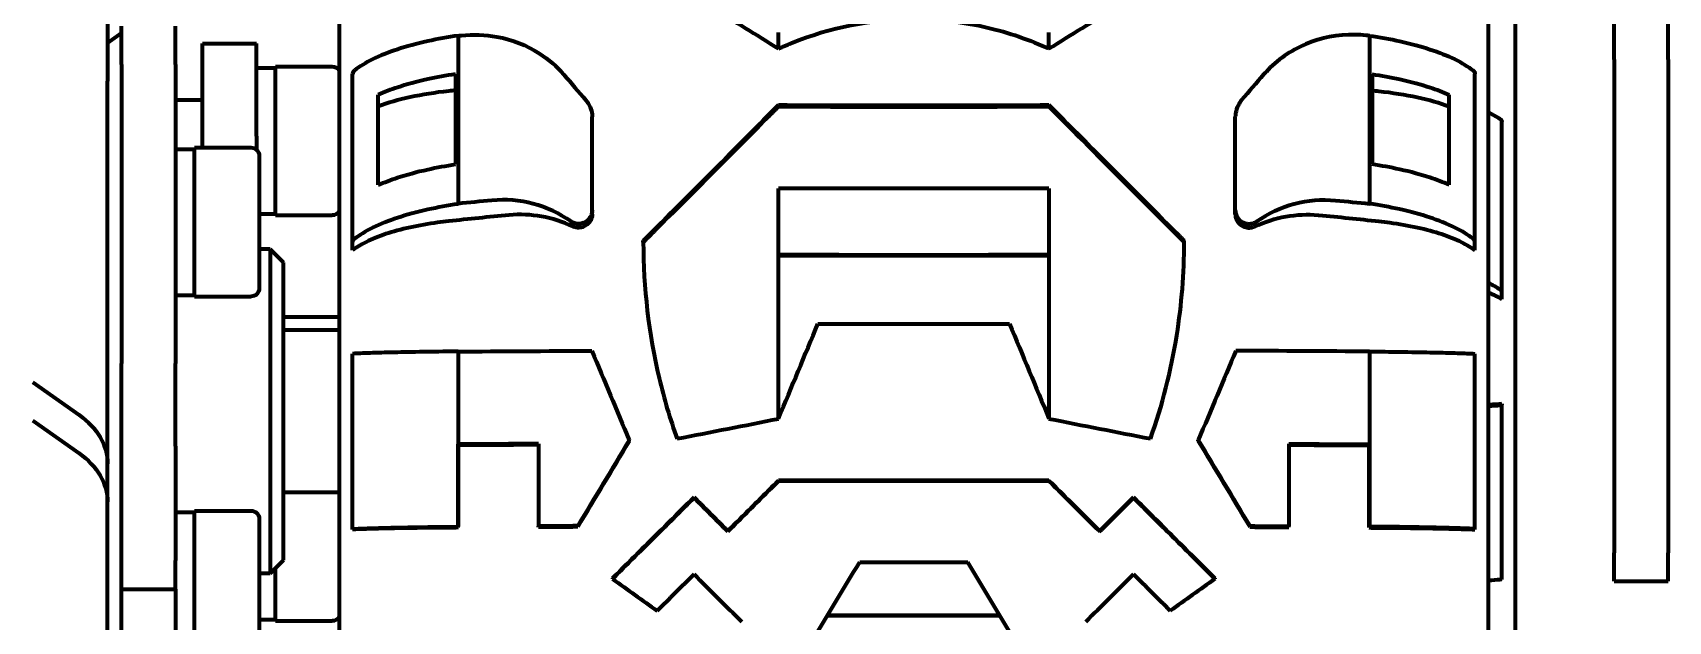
# Model space of a CAD drawing. Header units: millimetres. Extents: x 0 to 1189, y 0 to 841.
# Drawn here: x 352.1 to 412.6, y 300.1 to 321.9 of the extents above; entities that cross this region are included whole.
import ezdxf

# ---------------------------------------------------------------- set-up
doc = ezdxf.new("R2010")
doc.units = ezdxf.units.MM
doc.header["$LTSCALE"] = 0.75
doc.layers.add('Visible', color=7, linetype='Continuous', lineweight=70)

msp = doc.modelspace()

# ---------------------------------------------------------------- linework, layer by layer
at = {"layer": 'Visible', "extrusion": (0, 1, 0)}
for p, q in [((363.471, 338.531), (363.471, 277.223)), ((405.971, 277.223), (405.971, 338.531)), ((406.971, 277.223), (406.971, 338.531)), ((410.621, 320.885), (410.621, 323.43)), ((412.621, 320.885), (412.621, 323.43)), ((354.911, 322.922), (354.911, 320.08)), ((354.911, 321.508), (355.421, 321.869)), ((355.421, 320.706), (355.421, 322.12)), ((357.421, 320.706), (357.421, 322.12)), ((367.869, 321.766), (367.869, 315.553)), ((379.721, 321.288), (379.721, 321.886)), ((389.721, 321.288), (389.721, 321.886)), ((401.572, 321.766), (401.572, 315.553)), ((358.421, 318.05), (358.421, 321.477)), ((358.421, 321.477), (360.421, 321.477)), ((360.421, 318.05), (360.421, 321.477)), ((355.421, 320.706), (355.421, 309.647)), ((357.421, 320.706), (357.421, 309.647)), ((360.421, 320.577), (361.121, 320.577)), ((361.121, 315.127), (361.121, 320.627)), ((361.121, 320.627), (363.221, 320.627)), ((410.621, 320.885), (410.621, 302.647)), ((412.621, 320.885), (412.621, 302.647)), ((354.911, 305.942), (354.911, 320.08)), ((363.971, 314.135), (363.971, 320.361)), ((367.774, 320.344), (367.774, 317.011)), ((401.667, 320.344), (401.667, 317.011)), ((405.471, 314.135), (405.471, 320.361)), ((358.421, 319.377), (357.421, 319.377)), ((364.921, 316.248), (364.921, 319.583)), ((404.521, 316.248), (404.521, 319.583)), ((372.83, 315.317), (372.83, 318.761)), ((379.721, 319.206), (379.721, 319.147)), ((389.721, 319.206), (389.721, 319.147)), ((396.611, 315.317), (396.611, 318.761)), ((406.471, 312.274), (406.471, 318.59)), ((357.421, 317.577), (358.121, 317.577)), ((358.121, 312.127), (358.121, 317.627)), ((358.121, 317.627), (360.221, 317.627)), ((358.421, 317.627), (358.421, 318.05)), ((360.421, 318.05), (360.421, 317.55)), ((360.521, 317.327), (360.521, 312.427)), ((379.721, 307.591), (379.721, 316.122)), ((389.721, 316.122), (389.721, 307.591)), ((360.521, 315.177), (361.121, 315.177)), ((361.121, 315.127), (363.221, 315.127)), ((372.83, 315.17), (372.83, 315.317)), ((396.611, 315.17), (396.611, 315.317)), ((363.971, 313.837), (363.971, 314.135)), ((374.721, 314.131), (374.721, 314.188)), ((394.721, 314.131), (394.721, 314.188)), ((405.471, 313.837), (405.471, 314.135)), ((360.921, 313.877), (360.521, 313.877)), ((360.921, 313.877), (360.921, 301.877)), ((361.421, 313.377), (360.921, 313.877)), ((361.421, 302.377), (361.421, 313.377)), ((357.421, 312.177), (358.121, 312.177)), ((358.121, 312.127), (360.221, 312.127)), ((406.471, 312.025), (406.471, 312.274)), ((361.421, 311.377), (363.471, 311.377)), ((363.471, 310.877), (361.421, 310.877)), ((355.421, 306.592), (355.421, 309.647)), ((357.421, 306.592), (357.421, 309.647)), ((363.971, 303.525), (363.971, 310.002)), ((367.869, 310.09), (367.869, 303.614)), ((401.572, 310.09), (401.572, 303.614)), ((405.471, 303.525), (405.471, 310.002)), ((352.143, 308.953), (353.856, 307.742)), ((406.471, 308.15), (406.471, 308.119)), ((406.471, 301.664), (406.471, 308.119)), ((352.143, 307.539), (353.856, 306.328)), ((367.88, 303.614), (367.88, 306.658)), ((370.851, 306.676), (370.851, 303.631)), ((374.198, 306.773), (374.198, 306.81)), ((395.243, 306.773), (395.243, 306.81)), ((398.59, 306.676), (398.59, 303.631)), ((401.561, 303.614), (401.561, 306.658)), ((355.421, 302.362), (355.421, 306.592)), ((357.421, 306.592), (357.421, 302.362)), ((354.911, 304.528), (354.911, 305.942)), ((363.471, 304.877), (361.421, 304.877)), ((379.721, 305.324), (379.721, 305.299)), ((389.721, 305.324), (389.721, 305.299)), ((354.911, 293.066), (354.911, 304.528)), ((358.121, 298.703), (358.121, 304.203)), ((358.121, 304.203), (360.221, 304.203)), ((376.596, 304.705), (376.596, 304.68)), ((392.846, 304.705), (392.846, 304.68)), ((357.421, 304.153), (358.121, 304.153)), ((360.521, 303.903), (360.521, 299.003)), ((367.88, 303.614), (367.869, 303.614)), ((367.88, 303.576), (367.88, 303.614)), ((370.851, 303.594), (370.851, 303.631)), ((372.295, 303.601), (372.295, 303.639)), ((397.146, 303.601), (397.146, 303.639)), ((398.59, 303.594), (398.59, 303.631)), ((401.561, 303.576), (401.561, 303.614)), ((401.561, 303.614), (401.572, 303.614)), ((363.971, 303.506), (363.971, 303.525)), ((377.846, 303.454), (377.846, 303.429)), ((391.596, 303.454), (391.596, 303.429)), ((405.471, 303.506), (405.471, 303.525)), ((410.621, 301.592), (410.621, 302.647)), ((412.621, 301.592), (412.621, 302.647)), ((355.421, 301.308), (355.421, 302.362)), ((357.421, 301.308), (357.421, 302.362)), ((360.921, 301.877), (360.521, 301.877)), ((361.421, 302.377), (360.921, 301.877)), ((361.121, 300.127), (361.121, 302.077)), ((355.421, 300.253), (355.421, 301.308)), ((355.421, 301.308), (357.421, 301.308)), ((357.421, 301.308), (357.421, 300.253)), ((373.582, 301.705), (373.582, 301.679)), ((395.859, 301.705), (395.859, 301.679)), ((410.621, 301.592), (412.621, 301.592)), ((355.421, 292.916), (355.421, 300.253)), ((357.421, 300.253), (357.421, 292.916)), ((360.521, 300.177), (361.121, 300.177)), ((361.121, 300.127), (363.221, 300.127))]:
    msp.add_line(p, q, dxfattribs=at)
at = {"layer": 'Visible', "extrusion": (2e-16, 0, -1)}
for centre, start, end in [((-363.221, 320.327), 90, 146.44269), ((-360.221, 317.327), 90, 180), ((-363.221, 315.427), 213.55731, 270), ((-360.221, 312.427), 180, 270), ((-360.221, 303.903), 90, 180), ((-363.221, 300.427), 213.55731, 270)]:
    msp.add_arc(centre, 0.3, start, end, dxfattribs=at)
for centre, major_axis, ratio, start_param, end_param in [((376.327, 312.848), (39.321, 2.024), 0.242261, 4.508072, 4.511283), ((381.216, 305.525), (-29.044, 34.994), 0.052235, 1.17785, 1.207315), ((404.469, 320.361), (1.002, 0), 0.328594, -0.398314, 0.000055), ((393.256, 311.114), (-38.058, 2.054), 0.24335, 1.780492, 1.787194), ((400.08, 317.879), (5.891, 0), 0.328579, -1.253794, -0.716888), ((405.469, 318.59), (1.002, 0), 0.275661, -0.398322, 0.000047), ((384.732, 297.861), (54.642, 0.001), 0.328623, -1.293451, -1.250884), ((384.73, 297.857), (56.426, 0), 0.328584, -1.290878, -1.267701), ((374.657, 304.854), (-16, 38.381), 0.007926, 1.436551, 1.523117), ((404.469, 310.002), (1.002, 0), 0.020654, -0.398355, 0.000014), ((351.311, 305.942), (3.6, 0), 0.707107, -0.785398, 0), ((384.193, 310.256), (54.945, 10.994), 0.031093, 1.658508, 1.72723), ((385.248, 310.256), (-54.945, 10.994), 0.031093, 4.555955, 4.624678), ((384.722, 305.537), (56.838, 0), 0.02066, -1.324304, -1.270013), ((384.722, 305.538), (-55.083, 0), 0.020629, 1.825309, 1.881475), ((351.311, 304.528), (3.6, 0), 0.707107, -0.785398, 0), ((382.968, 309.218), (33.503, 33.507), 0.010072, 1.677951, 1.734363), ((384.721, 306.107), (-55.091, 0), 0.014275, 4.621505, 4.803273), ((384.721, 306.107), (-56.845, 0), 0.014275, 4.624317, 4.800461), ((378.416, 303.528), (-31.941, 31.944), 0.010087, -1.563022, -1.523859), ((378.451, 303.496), (-33.226, 33.229), 0.010109, -1.562695, -1.525047), ((391.025, 303.528), (31.941, 31.944), 0.010087, 1.523859, 1.563022), ((384.725, 302.502), (56.445, 0), 0.020644, -1.348927, -1.322619), ((384.727, 302.503), (-54.664, 0), 0.020629, 1.800003, 1.827219), ((384.735, 302.504), (54.634, 0), 0.020629, -1.257725, -1.250889), ((386.309, 309.052), (-33.355, 33.359), 0.010087, 4.463302, 4.505057), ((392.622, 300.079), (40.018, 28.44), 0.01166, 1.498107, 1.539502), ((384.721, 301.105), (-55.296, 0), 0.014275, 4.654605, 4.770173)]:
    msp.add_ellipse(centre, major_axis=major_axis, ratio=ratio, start_param=start_param, end_param=end_param, dxfattribs=at)
at = {"layer": 'Visible'}
for centre, major_axis, ratio, start_param, end_param in [((393.114, 312.849), (-39.32, 2.024), 0.242256, 4.508077, 4.511289), ((364.972, 320.361), (-1.002, 0), 0.328594, -0.398314, 0.000055), ((388.225, 305.525), (29.044, 34.994), 0.052235, 1.17785, 1.207315), ((369.361, 317.879), (-5.891, 0), 0.328579, -1.253794, -0.716888), ((376.185, 311.114), (38.057, 2.054), 0.243349, 1.780491, 1.787193), ((384.709, 297.861), (-54.642, 0.001), 0.328623, -1.293451, -1.250884), ((384.711, 297.857), (-56.426, 0), 0.328584, -1.290878, -1.267701), ((379.901, 309.36), (15.973, 38.354), 0.012153, 4.671921, 4.763268), ((389.54, 309.36), (-15.973, 38.354), 0.012153, 1.519917, 1.611264), ((364.972, 310.002), (-1.002, 0), 0.020654, -0.398355, 0.000014), ((394.784, 304.854), (16, 38.381), 0.007926, 1.436551, 1.523117), ((405.469, 308.119), (1.002, 0), 0.034875, -0.398361, 0.000008), ((384.719, 305.537), (-56.838, 0), 0.02066, -1.324304, -1.270013), ((384.719, 305.538), (-55.083, 0), 0.020629, -1.316284, -1.260118), ((386.473, 309.218), (-33.503, 33.507), 0.010072, 1.677951, 1.734363), ((390.99, 303.496), (33.226, 33.229), 0.010109, -1.562695, -1.525047), ((384.716, 302.502), (-56.445, 0), 0.020644, -1.348927, -1.322619), ((384.715, 302.503), (-54.664, 0), 0.020629, -1.34159, -1.314373), ((384.706, 302.504), (-54.634, 0), 0.020629, -1.257725, -1.250889), ((383.132, 309.052), (33.355, 33.359), 0.010087, 4.463302, 4.505057), ((384.721, 303.106), (56.484, 0), 0.014275, 4.676973, 4.747805), ((376.819, 300.079), (-40.018, 28.44), 0.01166, 1.498107, 1.539502)]:
    msp.add_ellipse(centre, major_axis=major_axis, ratio=ratio, start_param=start_param, end_param=end_param, dxfattribs=at)
for points in [[(377.303, 322.771), (378.086, 322.307), (378.897, 321.81), (379.721, 321.288)], [(389.721, 321.288), (390.544, 321.81), (391.355, 322.307), (392.138, 322.771)], [(405.97, 318.931), (406.133, 318.853), (406.275, 318.774), (406.392, 318.697)], [(406.392, 312.383), (406.275, 312.46), (406.133, 312.54), (405.97, 312.618)], [(367.869, 310.09), (369.453, 310.1), (371.118, 310.109), (372.817, 310.117)], [(401.572, 310.09), (399.988, 310.1), (398.324, 310.109), (396.624, 310.117)], [(405.97, 308.076), (406.133, 308.086), (406.275, 308.096), (406.392, 308.106)], [(374.198, 306.81), (373.573, 305.769), (372.934, 304.705), (372.295, 303.639)], [(374.198, 306.773), (373.573, 305.732), (372.934, 304.667), (372.295, 303.601)], [(395.243, 306.81), (395.868, 305.769), (396.507, 304.705), (397.146, 303.639)], [(395.243, 306.773), (395.869, 305.732), (396.507, 304.667), (397.146, 303.601)], [(376.596, 301.856), (377.183, 301.269), (377.773, 300.679), (378.363, 300.089)], [(392.846, 301.856), (392.258, 301.269), (391.668, 300.679), (391.078, 300.089)], [(406.392, 301.65), (406.275, 301.641), (406.133, 301.631), (405.97, 301.621)]]:
    msp.add_open_spline(points, degree=3, dxfattribs=at)
for points, knots in [([(379.721, 321.288), (379.876, 321.359), (380.032, 321.427), (381.63, 322.08), (383.165, 322.385), (384.721, 322.385), (385.528, 322.385), (386.332, 322.303), (387.931, 321.974), (388.719, 321.724), (389.558, 321.361), (389.64, 321.325), (389.721, 321.288)], [-0.518152, -0.518152, -0.518152, -0.518152, -0.466771, -0.466771, 0, 0, 0, 0.242094, 0.242094, 0.49014, 0.49014, 0.516964, 0.516964, 0.516964, 0.516964]), ([(367.869, 321.766), (367.496, 321.711), (367.111, 321.643), (366.337, 321.473), (365.953, 321.368), (365.31, 321.156), (364.99, 321.03), (364.447, 320.763), (364.221, 320.623), (364.049, 320.488)], [0.2897036, 0.2897036, 0.2897036, 0.2897036, 0.409542, 0.409542, 0.5460875, 0.5460875, 0.6827036, 0.6827036, 0.8150178, 0.8150178, 0.8150178, 0.8150178]), ([(367.992, 321.778), (368.436, 321.823), (368.879, 321.806), (369.874, 321.623), (370.407, 321.414), (371.218, 320.891), (371.521, 320.628), (371.783, 320.326)], [-0.8006859, -0.8006859, -0.8006859, -0.8006859, -0.6609792, -0.6609792, -0.4774176, -0.4774176, -0.3470042, -0.3470042, -0.3470042, -0.3470042]), ([(401.449, 321.778), (401.309, 321.792), (401.17, 321.8), (400.398, 321.811), (399.78, 321.693), (398.655, 321.218), (398.156, 320.868), (397.716, 320.392), (397.687, 320.359), (397.658, 320.326)], [2.3628766, 2.3628766, 2.3628766, 2.3628766, 2.4067943, 2.4067943, 2.6057136, 2.6057136, 2.8021395, 2.8021395, 2.8164491, 2.8164491, 2.8164491, 2.8164491]), ([(401.572, 321.766), (401.945, 321.711), (402.33, 321.643), (403.105, 321.473), (403.488, 321.368), (404.131, 321.156), (404.451, 321.03), (404.994, 320.763), (405.22, 320.623), (405.392, 320.488)], [-4.0816675, -4.0816675, -4.0816675, -4.0816675, -3.9618291, -3.9618291, -3.8252836, -3.8252836, -3.6886674, -3.6886674, -3.5563533, -3.5563533, -3.5563533, -3.5563533]), ([(367.774, 320.344), (367.431, 320.292), (367.08, 320.228), (366.336, 320.065), (365.953, 319.96), (365.387, 319.774), (365.144, 319.682), (364.921, 319.583)], [0.2998689, 0.2998689, 0.2998689, 0.2998689, 0.4095958, 0.4095958, 0.5461278, 0.5461278, 0.649624, 0.649624, 0.649624, 0.649624]), ([(401.667, 320.344), (402.011, 320.292), (402.361, 320.228), (403.105, 320.065), (403.489, 319.96), (404.054, 319.774), (404.297, 319.682), (404.521, 319.583)], [-4.069161, -4.069161, -4.069161, -4.069161, -3.9594341, -3.9594341, -3.8229021, -3.8229021, -3.7194059, -3.7194059, -3.7194059, -3.7194059]), ([(372.598, 319.384), (372.612, 319.368), (372.625, 319.352), (372.703, 319.248), (372.753, 319.151), (372.811, 318.969), (372.825, 318.888), (372.829, 318.804), (372.83, 318.79), (372.83, 318.776), (372.83, 318.761)], [-0.06746772, -0.06746772, -0.06746772, -0.06746772, -0.06067751, -0.06067751, -0.02604643, -0.02604643, 0, 0, 0, 0.00449234, 0.00449234, 0.00449234, 0.00449234]), ([(396.843, 319.384), (396.808, 319.343), (396.776, 319.299), (396.697, 319.169), (396.659, 319.077), (396.623, 318.922), (396.615, 318.864), (396.612, 318.804), (396.612, 318.79), (396.611, 318.776), (396.611, 318.761)], [0.57737748, 0.57737748, 0.57737748, 0.57737748, 0.59475125, 0.59475125, 0.62625191, 0.62625191, 0.6448508, 0.6448508, 0.6448508, 0.64934478, 0.64934478, 0.64934478, 0.64934478]), ([(374.721, 314.188), (374.781, 314.248), (374.841, 314.308), (376.225, 315.693), (377.548, 317.02), (379.132, 318.614), (379.428, 318.911), (379.721, 319.206)], [17.4746476, 17.4746476, 17.4746476, 17.4746476, 17.4981244, 17.4981244, 18.0162376, 18.0162376, 18.1360299, 18.1360299, 18.1360299, 18.1360299]), ([(374.721, 314.131), (374.898, 314.308), (375.074, 314.485), (376.635, 316.046), (378.017, 317.432), (379.48, 318.905), (379.6, 319.026), (379.721, 319.147)], [-6.0159843, -6.0159843, -6.0159843, -6.0159843, -5.9467443, -5.9467443, -5.4053806, -5.4053806, -5.3566078, -5.3566078, -5.3566078, -5.3566078]), ([(379.721, 319.206), (381.438, 319.201), (383.131, 319.198), (386.311, 319.198), (388.003, 319.201), (389.721, 319.206)], [18.0059202, 18.0059202, 18.0059202, 18.0059202, 18.4829061, 18.4829061, 18.9598921, 18.9598921, 18.9598921, 18.9598921]), ([(379.721, 319.147), (381.438, 319.142), (383.128, 319.14), (386.313, 319.14), (388.003, 319.142), (389.721, 319.147)], [-6.920639, -6.920639, -6.920639, -6.920639, -6.4429476, -6.4429476, -5.9652563, -5.9652563, -5.9652563, -5.9652563]), ([(389.721, 319.206), (390.014, 318.911), (390.309, 318.614), (391.893, 317.02), (393.216, 315.693), (394.601, 314.308), (394.661, 314.248), (394.721, 314.188)], [16.6833676, 16.6833676, 16.6833676, 16.6833676, 16.8031599, 16.8031599, 17.3212731, 17.3212731, 17.3447499, 17.3447499, 17.3447499, 17.3447499]), ([(389.721, 319.147), (389.841, 319.026), (389.961, 318.905), (391.425, 317.432), (392.806, 316.046), (394.367, 314.485), (394.544, 314.308), (394.721, 314.131)], [-6.7908419, -6.7908419, -6.7908419, -6.7908419, -6.742069, -6.742069, -6.2007054, -6.2007054, -6.1314654, -6.1314654, -6.1314654, -6.1314654]), ([(364.921, 316.248), (365.146, 316.347), (365.39, 316.44), (365.958, 316.627), (366.341, 316.732), (367.083, 316.896), (367.432, 316.959), (367.774, 317.011)], [3.7333138, 3.7333138, 3.7333138, 3.7333138, 3.8377916, 3.8377916, 3.9744072, 3.9744072, 4.0837029, 4.0837029, 4.0837029, 4.0837029]), ([(404.521, 316.248), (404.296, 316.347), (404.051, 316.44), (403.484, 316.627), (403.101, 316.732), (402.358, 316.896), (402.009, 316.959), (401.667, 317.011)], [-0.6503544, -0.6503544, -0.6503544, -0.6503544, -0.5458766, -0.5458766, -0.409261, -0.409261, -0.2999653, -0.2999653, -0.2999653, -0.2999653]), ([(372.036, 314.903), (371.614, 315.198), (371.146, 315.417), (370.154, 315.682), (369.637, 315.725), (369.122, 315.676)], [0.0000001, 0.0000001, 0.0000001, 0.0000001, 0.1610957, 0.1610957, 0.3221415, 0.3221415, 0.3221415, 0.3221415]), ([(389.721, 316.122), (388.004, 316.117), (386.316, 316.115), (383.125, 316.115), (381.437, 316.117), (379.721, 316.122)], [-20.2998931, -20.2998931, -20.2998931, -20.2998931, -19.8212787, -19.8212787, -19.3426644, -19.3426644, -19.3426644, -19.3426644]), ([(397.405, 314.903), (397.827, 315.198), (398.295, 315.417), (399.288, 315.682), (399.804, 315.725), (400.32, 315.676)], [-0.3219243, -0.3219243, -0.3219243, -0.3219243, -0.1609373, -0.1609373, 0, 0, 0, 0]), ([(364.049, 314.264), (364.222, 314.4), (364.45, 314.543), (364.997, 314.814), (365.318, 314.941), (365.963, 315.154), (366.346, 315.26), (367.117, 315.43), (367.499, 315.498), (367.869, 315.553)], [3.5813627, 3.5813627, 3.5813627, 3.5813627, 3.7158313, 3.7158313, 3.8534291, 3.8534291, 3.9901307, 3.9901307, 4.1091636, 4.1091636, 4.1091636, 4.1091636]), ([(372.109, 314.713), (371.742, 314.885), (371.357, 315.009), (370.564, 315.151), (370.162, 315.17), (369.757, 315.133), (369.752, 315.133), (369.748, 315.132)], [0, 0, 0, 0, 0.1266197, 0.1266197, 0.2518345, 0.2518345, 0.2532366, 0.2532366, 0.2532366, 0.2532366]), ([(372.83, 315.317), (372.83, 315.298), (372.829, 315.28), (372.822, 315.219), (372.812, 315.178), (372.776, 315.086), (372.747, 315.037), (372.669, 314.945), (372.618, 314.904), (372.501, 314.842), (372.437, 314.823), (372.305, 314.81), (372.239, 314.816), (372.127, 314.85), (372.079, 314.873), (372.036, 314.903)], [-0.318504, -0.318504, -0.318504, -0.318504, -0.3128202, -0.3128202, -0.2999436, -0.2999436, -0.2831266, -0.2831266, -0.2636299, -0.2636299, -0.2433808, -0.2433808, -0.2231503, -0.2231503, -0.2067842, -0.2067842, -0.2067842, -0.2067842]), ([(372.83, 315.17), (372.83, 315.164), (372.83, 315.158), (372.828, 315.112), (372.822, 315.072), (372.796, 314.984), (372.775, 314.937), (372.71, 314.841), (372.665, 314.795), (372.558, 314.72), (372.497, 314.694), (372.367, 314.664), (372.3, 314.663), (372.191, 314.682), (372.149, 314.695), (372.109, 314.713)], [-0.1586695, -0.1586695, -0.1586695, -0.1586695, -0.1569073, -0.1569073, -0.1446406, -0.1446406, -0.1291758, -0.1291758, -0.1098816, -0.1098816, -0.0898685, -0.0898685, -0.0693478, -0.0693478, -0.0556227, -0.0556227, -0.0556227, -0.0556227]), ([(396.611, 315.317), (396.611, 315.282), (396.615, 315.247), (396.633, 315.166), (396.649, 315.122), (396.703, 315.023), (396.745, 314.972), (396.842, 314.892), (396.895, 314.863), (397.012, 314.821), (397.075, 314.812), (397.207, 314.817), (397.274, 314.833), (397.359, 314.873), (397.383, 314.887), (397.405, 314.903)], [0.0011854, 0.0011854, 0.0011854, 0.0011854, 0.0118921, 0.0118921, 0.0261366, 0.0261366, 0.045713, 0.045713, 0.0638758, 0.0638758, 0.0833592, 0.0833592, 0.1044028, 0.1044028, 0.1129139, 0.1129139, 0.1129139, 0.1129139]), ([(396.611, 315.17), (396.611, 315.135), (396.615, 315.1), (396.633, 315.02), (396.649, 314.975), (396.703, 314.876), (396.745, 314.826), (396.841, 314.746), (396.894, 314.716), (397.011, 314.675), (397.075, 314.665), (397.206, 314.669), (397.272, 314.685), (397.332, 314.713)], [0.0012841, 0.0012841, 0.0012841, 0.0012841, 0.0119664, 0.0119664, 0.0262367, 0.0262367, 0.0457703, 0.0457703, 0.0639225, 0.0639225, 0.0834241, 0.0834241, 0.1043282, 0.1043282, 0.1043282, 0.1043282]), ([(397.332, 314.713), (397.699, 314.885), (398.085, 315.009), (398.877, 315.151), (399.279, 315.17), (399.684, 315.133), (399.689, 315.133), (399.693, 315.132)], [-0.2529301, -0.2529301, -0.2529301, -0.2529301, -0.1264637, -0.1264637, -0.0014004, -0.0014004, 0, 0, 0, 0]), ([(405.392, 314.264), (405.219, 314.4), (404.991, 314.543), (404.444, 314.814), (404.123, 314.941), (403.478, 315.154), (403.095, 315.26), (402.324, 315.43), (401.942, 315.498), (401.572, 315.553)], [-0.8176817, -0.8176817, -0.8176817, -0.8176817, -0.683213, -0.683213, -0.5456153, -0.5456153, -0.4089137, -0.4089137, -0.2898807, -0.2898807, -0.2898807, -0.2898807]), ([(367.525, 314.907), (367.383, 314.892), (367.246, 314.875), (366.779, 314.811), (366.426, 314.75), (365.768, 314.604), (365.462, 314.52), (364.947, 314.35), (364.69, 314.248), (364.272, 314.041), (364.104, 313.937), (363.971, 313.837)], [-3.3395438, -3.3395438, -3.3395438, -3.3395438, -3.2971399, -3.2971399, -3.1879279, -3.1879279, -3.0787158, -3.0787158, -2.9687211, -2.9687211, -2.8707441, -2.8707441, -2.8707441, -2.8707441]), ([(401.916, 314.907), (402.058, 314.892), (402.195, 314.875), (402.662, 314.811), (403.015, 314.75), (403.673, 314.604), (403.979, 314.52), (404.494, 314.35), (404.751, 314.248), (405.169, 314.041), (405.337, 313.937), (405.471, 313.837)], [0.1749452, 0.1749452, 0.1749452, 0.1749452, 0.2173491, 0.2173491, 0.3265611, 0.3265611, 0.4357731, 0.4357731, 0.5457679, 0.5457679, 0.6437449, 0.6437449, 0.6437449, 0.6437449]), ([(363.971, 314.135), (363.971, 314.176), (364, 314.224), (364.048, 314.263), (364.048, 314.263), (364.049, 314.264)], [-0.14890922, -0.14890922, -0.14890922, -0.14890922, -0.11134107, -0.11134107, -0.11090246, -0.11090246, -0.11090246, -0.11090246]), ([(374.721, 314.131), (374.721, 312.446), (374.915, 310.759), (375.488, 308.342), (375.709, 307.591), (375.971, 306.855)], [2.3083419, 2.3083419, 2.3083419, 2.3083419, 2.8208083, 2.8208083, 3.0565445, 3.0565445, 3.0565445, 3.0565445]), ([(393.471, 306.855), (393.912, 308.1), (394.239, 309.382), (394.63, 311.831), (394.721, 312.983), (394.721, 314.131)], [11.0190937, 11.0190937, 11.0190937, 11.0190937, 11.4175674, 11.4175674, 11.7676704, 11.7676704, 11.7676704, 11.7676704]), ([(405.471, 314.135), (405.471, 314.176), (405.441, 314.224), (405.393, 314.263), (405.393, 314.263), (405.392, 314.264)], [0.44681284, 0.44681284, 0.44681284, 0.44681284, 0.48438099, 0.48438099, 0.4848196, 0.4848196, 0.4848196, 0.4848196]), ([(389.721, 313.663), (388.004, 313.658), (386.316, 313.656), (383.125, 313.656), (381.437, 313.658), (379.721, 313.663)], [-19.817453, -19.817453, -19.817453, -19.817453, -19.3387186, -19.3387186, -18.8599842, -18.8599842, -18.8599842, -18.8599842]), ([(389.721, 313.631), (388.005, 313.626), (386.318, 313.624), (383.124, 313.624), (381.436, 313.626), (379.721, 313.631)], [-7.07885, -7.07885, -7.07885, -7.07885, -6.5997659, -6.5997659, -6.1206818, -6.1206818, -6.1206818, -6.1206818]), ([(405.971, 312.278), (405.971, 312.278), (405.971, 312.278), (406.169, 312.196), (406.337, 312.109), (406.471, 312.025)], [0.54556974, 0.54556974, 0.54556974, 0.54556974, 0.54576787, 0.54576787, 0.6437449, 0.6437449, 0.6437449, 0.6437449]), ([(406.471, 312.274), (406.471, 312.309), (406.441, 312.35), (406.393, 312.382), (406.393, 312.382), (406.392, 312.383)], [0.44681284, 0.44681284, 0.44681284, 0.44681284, 0.48438099, 0.48438099, 0.4848196, 0.4848196, 0.4848196, 0.4848196]), ([(381.179, 311.117), (382.39, 311.115), (383.577, 311.114), (385.864, 311.114), (387.051, 311.115), (388.262, 311.117)], [-20.3932221, -20.3932221, -20.3932221, -20.3932221, -20.0502167, -20.0502167, -19.7072114, -19.7072114, -19.7072114, -19.7072114]), ([(367.869, 310.09), (367.496, 310.087), (367.111, 310.082), (366.337, 310.072), (365.953, 310.065), (365.31, 310.052), (364.99, 310.044), (364.447, 310.027), (364.221, 310.018), (364.049, 310.01)], [-4.0816675, -4.0816675, -4.0816675, -4.0816675, -3.9618291, -3.9618291, -3.8252836, -3.8252836, -3.6886674, -3.6886674, -3.5563533, -3.5563533, -3.5563533, -3.5563533]), ([(401.572, 310.09), (401.945, 310.087), (402.33, 310.082), (403.105, 310.072), (403.488, 310.065), (404.131, 310.052), (404.451, 310.044), (404.994, 310.027), (405.22, 310.018), (405.392, 310.01)], [0.2897036, 0.2897036, 0.2897036, 0.2897036, 0.409542, 0.409542, 0.5460875, 0.5460875, 0.6827036, 0.6827036, 0.8150178, 0.8150178, 0.8150178, 0.8150178]), ([(406.471, 308.15), (406.338, 308.14), (406.172, 308.129), (405.975, 308.119), (405.973, 308.119), (405.971, 308.119)], [2.85004391, 2.85004391, 2.85004391, 2.85004391, 2.94625152, 2.94625152, 2.94736491, 2.94736491, 2.94736491, 2.94736491]), ([(379.721, 305.324), (379.175, 304.78), (378.623, 304.229), (377.994, 303.603), (377.92, 303.529), (377.846, 303.454)], [6.4700001, 6.4700001, 6.4700001, 6.4700001, 6.693301, 6.693301, 6.7232545, 6.7232545, 6.7232545, 6.7232545]), ([(391.596, 303.454), (391.521, 303.529), (391.447, 303.603), (390.818, 304.229), (390.266, 304.78), (389.721, 305.324)], [5.3380025, 5.3380025, 5.3380025, 5.3380025, 5.367956, 5.367956, 5.5912569, 5.5912569, 5.5912569, 5.5912569]), ([(376.596, 304.705), (376.274, 304.384), (375.95, 304.062), (374.946, 303.062), (374.263, 302.382), (373.582, 301.705)], [6.6749509, 6.6749509, 6.6749509, 6.6749509, 6.8062552, 6.8062552, 7.0814117, 7.0814117, 7.0814117, 7.0814117]), ([(376.596, 304.68), (376.22, 304.306), (375.843, 303.929), (374.838, 302.929), (374.21, 302.303), (373.582, 301.679)], [-5.6143586, -5.6143586, -5.6143586, -5.6143586, -5.4611539, -5.4611539, -5.2078164, -5.2078164, -5.2078164, -5.2078164]), ([(395.859, 301.705), (395.178, 302.382), (394.495, 303.062), (393.491, 304.062), (393.168, 304.384), (392.846, 304.705)], [4.947867, 4.947867, 4.947867, 4.947867, 5.2230235, 5.2230235, 5.3543278, 5.3543278, 5.3543278, 5.3543278]), ([(392.846, 304.68), (393.221, 304.306), (393.598, 303.929), (394.603, 302.929), (395.231, 302.303), (395.859, 301.679)], [6.9396716, 6.9396716, 6.9396716, 6.9396716, 7.0928763, 7.0928763, 7.3462138, 7.3462138, 7.3462138, 7.3462138]), ([(364.049, 303.533), (364.222, 303.542), (364.45, 303.551), (364.997, 303.568), (365.318, 303.576), (365.963, 303.589), (366.346, 303.596), (367.117, 303.606), (367.499, 303.611), (367.869, 303.614)], [-0.8176817, -0.8176817, -0.8176817, -0.8176817, -0.683213, -0.683213, -0.5456153, -0.5456153, -0.4089137, -0.4089137, -0.2898807, -0.2898807, -0.2898807, -0.2898807]), ([(405.392, 303.533), (405.219, 303.542), (404.991, 303.551), (404.444, 303.568), (404.123, 303.576), (403.478, 303.589), (403.095, 303.596), (402.324, 303.606), (401.942, 303.611), (401.572, 303.614)], [3.5813627, 3.5813627, 3.5813627, 3.5813627, 3.7158313, 3.7158313, 3.8534291, 3.8534291, 3.9901307, 3.9901307, 4.1091636, 4.1091636, 4.1091636, 4.1091636]), ([(367.525, 303.574), (367.383, 303.573), (367.246, 303.572), (366.779, 303.568), (366.426, 303.564), (365.768, 303.555), (365.462, 303.549), (364.947, 303.539), (364.69, 303.532), (364.272, 303.519), (364.104, 303.513), (363.971, 303.506)], [-3.3395438, -3.3395438, -3.3395438, -3.3395438, -3.2971399, -3.2971399, -3.1879279, -3.1879279, -3.0787158, -3.0787158, -2.9687211, -2.9687211, -2.8707441, -2.8707441, -2.8707441, -2.8707441]), ([(363.971, 303.525), (363.971, 303.528), (364, 303.531), (364.048, 303.533), (364.048, 303.533), (364.049, 303.533)], [-0.14890922, -0.14890922, -0.14890922, -0.14890922, -0.11134107, -0.11134107, -0.11090246, -0.11090246, -0.11090246, -0.11090246]), ([(401.916, 303.574), (402.058, 303.573), (402.195, 303.572), (402.662, 303.568), (403.015, 303.564), (403.673, 303.555), (403.979, 303.549), (404.494, 303.539), (404.751, 303.532), (405.169, 303.519), (405.337, 303.513), (405.471, 303.506)], [0.1749452, 0.1749452, 0.1749452, 0.1749452, 0.2173491, 0.2173491, 0.3265611, 0.3265611, 0.4357731, 0.4357731, 0.5457679, 0.5457679, 0.6437449, 0.6437449, 0.6437449, 0.6437449]), ([(405.471, 303.525), (405.471, 303.528), (405.441, 303.531), (405.393, 303.533), (405.393, 303.533), (405.392, 303.533)], [0.44681284, 0.44681284, 0.44681284, 0.44681284, 0.48438099, 0.48438099, 0.4848196, 0.4848196, 0.4848196, 0.4848196]), ([(379.721, 297.317), (380.124, 297.987), (380.532, 298.664), (381.533, 300.327), (382.129, 301.316), (382.721, 302.3)], [-19.5470654, -19.5470654, -19.5470654, -19.5470654, -19.3224133, -19.3224133, -18.9996033, -18.9996033, -18.9996033, -18.9996033]), ([(389.721, 297.317), (389.317, 297.987), (388.909, 298.664), (387.908, 300.327), (387.312, 301.316), (386.721, 302.3)], [17.408031, 17.408031, 17.408031, 17.408031, 17.632683, 17.632683, 17.9554931, 17.9554931, 17.9554931, 17.9554931]), ([(406.471, 301.664), (406.471, 301.66), (406.441, 301.655), (406.393, 301.651), (406.393, 301.651), (406.392, 301.65)], [0.44681284, 0.44681284, 0.44681284, 0.44681284, 0.48438099, 0.48438099, 0.4848196, 0.4848196, 0.4848196, 0.4848196]), ([(387.905, 300.331), (386.817, 300.33), (385.749, 300.33), (383.692, 300.33), (382.624, 300.33), (381.536, 300.331)], [-19.6473932, -19.6473932, -19.6473932, -19.6473932, -19.3387186, -19.3387186, -19.0300441, -19.0300441, -19.0300441, -19.0300441])]:
    msp.add_open_spline(points, degree=3, knots=knots, dxfattribs=at)

doc.saveas('drawing.dxf')
